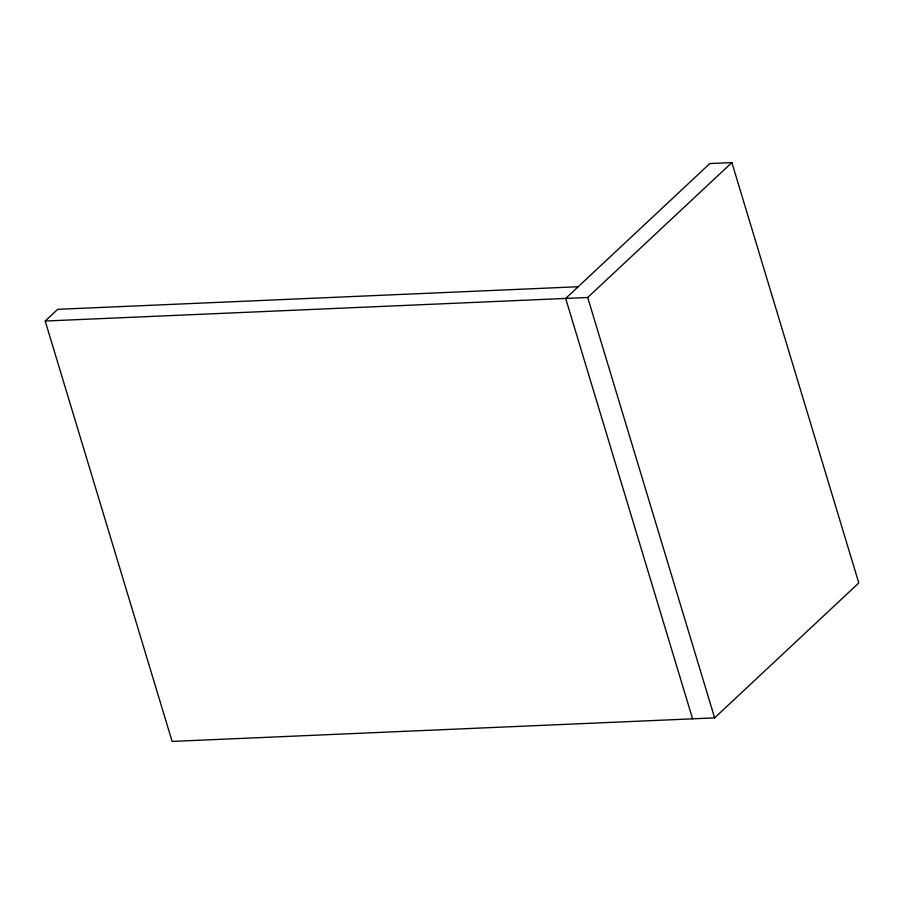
<?xml version="1.0" encoding="UTF-8"?>
<svg xmlns="http://www.w3.org/2000/svg" width="904" height="904" viewBox="0 0 904 904"><rect width="100%" height="100%" fill="white"/><g stroke="black" fill="none" stroke-linecap="round" stroke-linejoin="round"><path stroke-width="1.36" d="M692.588 718.827L565.667 298.444L709.843 163.534L731.878 162.584L858.8 582.967L714.623 717.878L172.122 741.416L45.2 321.033L57.709 309.326L578.176 286.737M45.2 321.033L587.702 297.484L731.878 162.584M587.702 297.484L714.623 717.878"/></g></svg>
